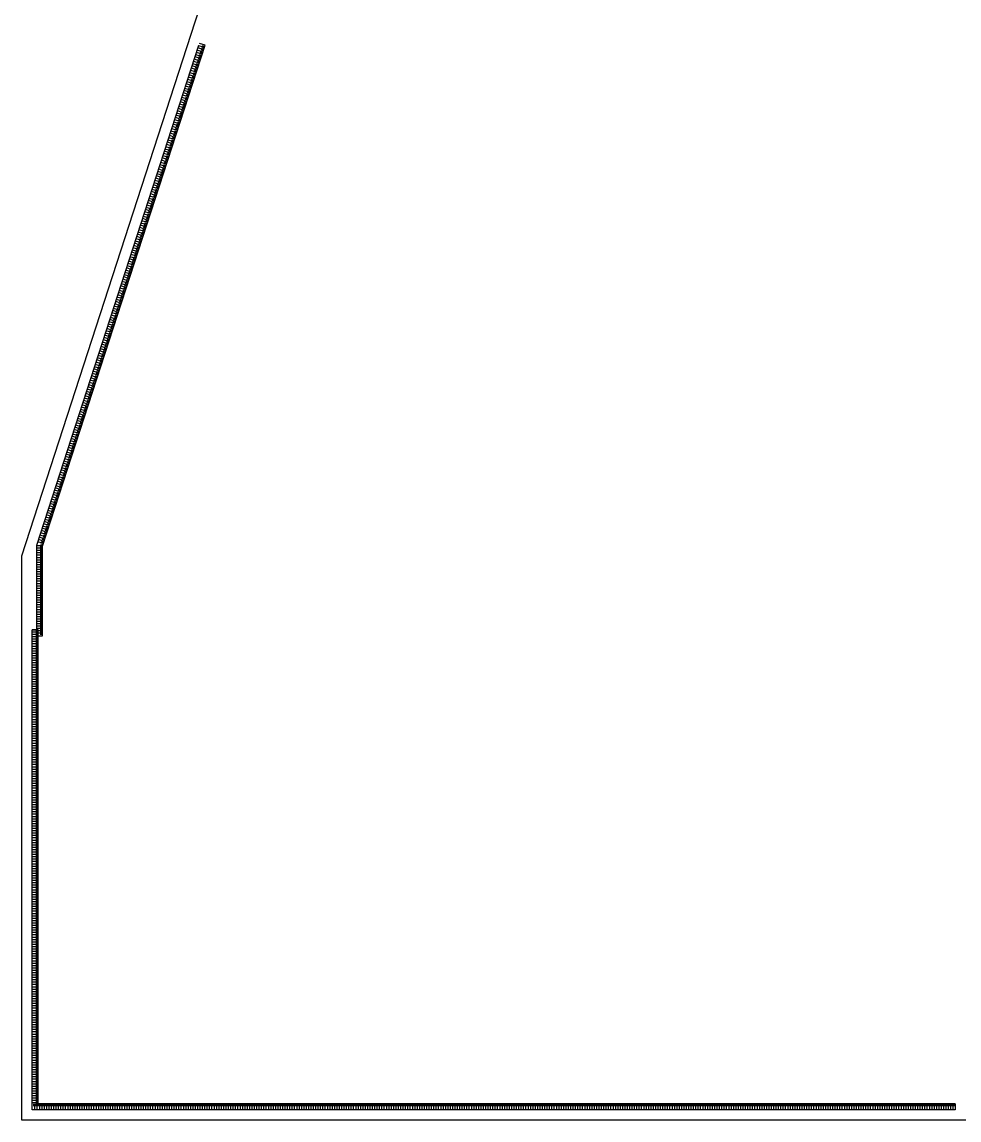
# Model space of a CAD drawing. Extents: x -1313754 to 847533, y 489853 to 941203.
# Drawn here: x -1313754 to -1281927, y 548220 to 585514 of the extents above; entities that cross this region are included whole.
import ezdxf

# ---------------------------------------------------------------- set-up
doc = ezdxf.new("R2010")
doc.units = 0
doc.header["$LTSCALE"] = 1000
doc.header["$MEASUREMENT"] = 0
doc.layers.get('Defpoints').update_dxf_attribs({"color": 210})
for name, color, linetype in [('99平面图例外参$0$A-HATCH-2', 251, 'Continuous'), ('A-LIN-V', 9, 'Continuous'), ('DIM_SYMB', 3, 'Continuous')]:
    doc.layers.add(name, color=color, linetype=linetype)

# ---------------------------------------------------------------- blocks, each defined once
blk = doc.blocks.new('234234werwer')
at = {"layer": 'Defpoints'}
blk.add_lwpolyline([(502400, -274600), (476900, -274600), (476900, -274050), (475400, -274050), (475400, -274600), (442800, -274600), (442800, -255437), (460333, -201400), (460333, -201400), (475400, -201400), (475400, -201950), (476900, -201950), (476900, -201400), (502400, -201400)], dxfattribs=at)
blk = doc.blocks.new('99平面图例外参$0$$LinePat$填挖边坡')
at = {"color": 0}
for p, q in [((0, 0), (0, -1500)), ((300, 0), (300, -600))]:
    blk.add_line(p, q, dxfattribs=at)
at = {"layer": 'Defpoints', "color": 0}
blk.add_point((600, 0), dxfattribs=at)
blk = doc.blocks.new('34242343243')
at = {"layer": 'A-LIN-V'}
for p, q in [((-313254, 567740), (-307745, 584720)), ((-313054, 567709), (-307535, 584720)), ((-313254, 564870), (-313254, 567740)), ((-313054, 564670), (-313054, 567709)), ((-313404, 548570), (-313404, 564870)), ((-313404, 564870), (-313204, 564870)), ((-313204, 548770), (-313204, 564870)), ((-313204, 564670), (-313054, 564670)), ((-282054, 548770), (-313204, 548770)), ((-282054, 548770), (-282054, 548570)), ((-282054, 548570), (-313404, 548570))]:
    blk.add_line(p, q, dxfattribs=at)
at = {"layer": '99平面图例外参$0$A-HATCH-2', "color": 203, "yscale": 0.1333333333333333, "zscale": 0.1333333333333333}
for p, xscale, rotation in [((-307535, 584720), 0.1335687905897206, 252.0237134181384), ((-307658, 584339), 0.1335687905897206, 252.0237134181384), ((-307634, 584415), 0.1335687905897206, 252.0237134181384), ((-307609, 584491), 0.1335687905897206, 252.0237134181384), ((-307584, 584568), 0.1335687905897206, 252.0237134181384), ((-307559, 584644), 0.1335687905897206, 252.0237134181384), ((-307757, 584034), 0.1335687905897206, 252.0237134181384), ((-307732, 584110), 0.1335687905897206, 252.0237134181384), ((-307708, 584186), 0.1335687905897206, 252.0237134181384), ((-307683, 584263), 0.1335687905897206, 252.0237134181384), ((-307881, 583653), 0.1335687905897206, 252.0237134181384), ((-307856, 583729), 0.1335687905897206, 252.0237134181384), ((-307831, 583805), 0.1335687905897206, 252.0237134181384), ((-307807, 583881), 0.1335687905897206, 252.0237134181384), ((-307782, 583958), 0.1335687905897206, 252.0237134181384), ((-308005, 583272), 0.1335687905897206, 252.0237134181384), ((-307980, 583348), 0.1335687905897206, 252.0237134181384), ((-307955, 583424), 0.1335687905897206, 252.0237134181384), ((-307930, 583500), 0.1335687905897206, 252.0237134181384), ((-307906, 583577), 0.1335687905897206, 252.0237134181384), ((-308128, 582891), 0.1335687905897206, 252.0237134181384), ((-308103, 582967), 0.1335687905897206, 252.0237134181384), ((-308079, 583043), 0.1335687905897206, 252.0237134181384), ((-308054, 583119), 0.1335687905897206, 252.0237134181384), ((-308029, 583195), 0.1335687905897206, 252.0237134181384), ((-308252, 582509), 0.1335687905897206, 252.0237134181384), ((-308227, 582586), 0.1335687905897206, 252.0237134181384), ((-308202, 582662), 0.1335687905897206, 252.0237134181384), ((-308178, 582738), 0.1335687905897206, 252.0237134181384), ((-308153, 582814), 0.1335687905897206, 252.0237134181384), ((-308376, 582128), 0.1335687905897206, 252.0237134181384), ((-308351, 582204), 0.1335687905897206, 252.0237134181384), ((-308326, 582281), 0.1335687905897206, 252.0237134181384), ((-308301, 582357), 0.1335687905897206, 252.0237134181384), ((-308277, 582433), 0.1335687905897206, 252.0237134181384), ((-308499, 581747), 0.1335687905897206, 252.0237134181384), ((-308474, 581823), 0.1335687905897206, 252.0237134181384), ((-308450, 581900), 0.1335687905897206, 252.0237134181384), ((-308425, 581976), 0.1335687905897206, 252.0237134181384), ((-308400, 582052), 0.1335687905897206, 252.0237134181384), ((-308623, 581366), 0.1335687905897206, 252.0237134181384), ((-308598, 581442), 0.1335687905897206, 252.0237134181384), ((-308573, 581518), 0.1335687905897206, 252.0237134181384), ((-308549, 581595), 0.1335687905897206, 252.0237134181384), ((-308524, 581671), 0.1335687905897206, 252.0237134181384), ((-308747, 580985), 0.1335687905897206, 252.0237134181384), ((-308722, 581061), 0.1335687905897206, 252.0237134181384), ((-308697, 581137), 0.1335687905897206, 252.0237134181384), ((-308672, 581213), 0.1335687905897206, 252.0237134181384), ((-308648, 581290), 0.1335687905897206, 252.0237134181384), ((-308870, 580604), 0.1335687905897206, 252.0237134181384), ((-308845, 580680), 0.1335687905897206, 252.0237134181384), ((-308821, 580756), 0.1335687905897206, 252.0237134181384), ((-308796, 580832), 0.1335687905897206, 252.0237134181384), ((-308771, 580909), 0.1335687905897206, 252.0237134181384), ((-308969, 580299), 0.1335687905897206, 252.0237134181384), ((-308944, 580375), 0.1335687905897206, 252.0237134181384), ((-308920, 580451), 0.1335687905897206, 252.0237134181384), ((-308895, 580527), 0.1335687905897206, 252.0237134181384), ((-309093, 579918), 0.1335687905897206, 252.0237134181384), ((-309068, 579994), 0.1335687905897206, 252.0237134181384), ((-309043, 580070), 0.1335687905897206, 252.0237134181384), ((-309019, 580146), 0.1335687905897206, 252.0237134181384), ((-308994, 580222), 0.1335687905897206, 252.0237134181384), ((-309216, 579536), 0.1335687905897206, 252.0237134181384), ((-309192, 579613), 0.1335687905897206, 252.0237134181384), ((-309167, 579689), 0.1335687905897206, 252.0237134181384), ((-309142, 579765), 0.1335687905897206, 252.0237134181384), ((-309118, 579841), 0.1335687905897206, 252.0237134181384), ((-309340, 579155), 0.1335687905897206, 252.0237134181384), ((-309315, 579232), 0.1335687905897206, 252.0237134181384), ((-309291, 579308), 0.1335687905897206, 252.0237134181384), ((-309266, 579384), 0.1335687905897206, 252.0237134181384), ((-309241, 579460), 0.1335687905897206, 252.0237134181384), ((-309464, 578774), 0.1335687905897206, 252.0237134181384), ((-309439, 578850), 0.1335687905897206, 252.0237134181384), ((-309414, 578927), 0.1335687905897206, 252.0237134181384), ((-309390, 579003), 0.1335687905897206, 252.0237134181384), ((-309365, 579079), 0.1335687905897206, 252.0237134181384), ((-309587, 578393), 0.1335687905897206, 252.0237134181384), ((-309563, 578469), 0.1335687905897206, 252.0237134181384), ((-309538, 578545), 0.1335687905897206, 252.0237134181384), ((-309513, 578622), 0.1335687905897206, 252.0237134181384), ((-309489, 578698), 0.1335687905897206, 252.0237134181384), ((-309711, 578012), 0.1335687905897206, 252.0237134181384), ((-309686, 578088), 0.1335687905897206, 252.0237134181384), ((-309662, 578164), 0.1335687905897206, 252.0237134181384), ((-309637, 578241), 0.1335687905897206, 252.0237134181384), ((-309612, 578317), 0.1335687905897206, 252.0237134181384), ((-309835, 577631), 0.1335687905897206, 252.0237134181384), ((-309810, 577707), 0.1335687905897206, 252.0237134181384), ((-309785, 577783), 0.1335687905897206, 252.0237134181384), ((-309761, 577859), 0.1335687905897206, 252.0237134181384), ((-309736, 577936), 0.1335687905897206, 252.0237134181384), ((-309959, 577250), 0.1335687905897206, 252.0237134181384), ((-309934, 577326), 0.1335687905897206, 252.0237134181384), ((-309909, 577402), 0.1335687905897206, 252.0237134181384), ((-309884, 577478), 0.1335687905897206, 252.0237134181384), ((-309860, 577554), 0.1335687905897206, 252.0237134181384), ((-310057, 576945), 0.1335687905897206, 252.0237134181384), ((-310033, 577021), 0.1335687905897206, 252.0237134181384), ((-310008, 577097), 0.1335687905897206, 252.0237134181384), ((-309983, 577173), 0.1335687905897206, 252.0237134181384), ((-310181, 576563), 0.1335687905897206, 252.0237134181384), ((-310156, 576640), 0.1335687905897206, 252.0237134181384), ((-310132, 576716), 0.1335687905897206, 252.0237134181384), ((-310107, 576792), 0.1335687905897206, 252.0237134181384), ((-310082, 576868), 0.1335687905897206, 252.0237134181384), ((-310305, 576182), 0.1335687905897206, 252.0237134181384), ((-310280, 576259), 0.1335687905897206, 252.0237134181384), ((-310255, 576335), 0.1335687905897206, 252.0237134181384), ((-310231, 576411), 0.1335687905897206, 252.0237134181384), ((-310206, 576487), 0.1335687905897206, 252.0237134181384), ((-310428, 575801), 0.1335687905897206, 252.0237134181384), ((-310404, 575877), 0.1335687905897206, 252.0237134181384), ((-310379, 575954), 0.1335687905897206, 252.0237134181384), ((-310354, 576030), 0.1335687905897206, 252.0237134181384), ((-310330, 576106), 0.1335687905897206, 252.0237134181384), ((-310552, 575420), 0.1335687905897206, 252.0237134181384), ((-310527, 575496), 0.1335687905897206, 252.0237134181384), ((-310503, 575573), 0.1335687905897206, 252.0237134181384), ((-310478, 575649), 0.1335687905897206, 252.0237134181384), ((-310453, 575725), 0.1335687905897206, 252.0237134181384), ((-310676, 575039), 0.1335687905897206, 252.0237134181384), ((-310651, 575115), 0.1335687905897206, 252.0237134181384), ((-310626, 575191), 0.1335687905897206, 252.0237134181384), ((-310602, 575268), 0.1335687905897206, 252.0237134181384), ((-310577, 575344), 0.1335687905897206, 252.0237134181384), ((-310799, 574658), 0.1335687905897206, 252.0237134181384), ((-310775, 574734), 0.1335687905897206, 252.0237134181384), ((-310750, 574810), 0.1335687905897206, 252.0237134181384), ((-310725, 574886), 0.1335687905897206, 252.0237134181384), ((-310701, 574963), 0.1335687905897206, 252.0237134181384), ((-310923, 574277), 0.1335687905897206, 252.0237134181384), ((-310898, 574353), 0.1335687905897206, 252.0237134181384), ((-310874, 574429), 0.1335687905897206, 252.0237134181384), ((-310849, 574505), 0.1335687905897206, 252.0237134181384), ((-310824, 574582), 0.1335687905897206, 252.0237134181384), ((-311047, 573895), 0.1335687905897206, 252.0237134181384), ((-311022, 573972), 0.1335687905897206, 252.0237134181384), ((-310997, 574048), 0.1335687905897206, 252.0237134181384), ((-310973, 574124), 0.1335687905897206, 252.0237134181384), ((-310948, 574200), 0.1335687905897206, 252.0237134181384), ((-311146, 573591), 0.1335687905897206, 252.0237134181384), ((-311121, 573667), 0.1335687905897206, 252.0237134181384), ((-311096, 573743), 0.1335687905897206, 252.0237134181384), ((-311072, 573819), 0.1335687905897206, 252.0237134181384), ((-311269, 573209), 0.1335687905897206, 252.0237134181384), ((-311245, 573286), 0.1335687905897206, 252.0237134181384), ((-311220, 573362), 0.1335687905897206, 252.0237134181384), ((-311195, 573438), 0.1335687905897206, 252.0237134181384), ((-311170, 573514), 0.1335687905897206, 252.0237134181384), ((-311393, 572828), 0.1335687905897206, 252.0237134181384), ((-311368, 572904), 0.1335687905897206, 252.0237134181384), ((-311344, 572981), 0.1335687905897206, 252.0237134181384), ((-311319, 573057), 0.1335687905897206, 252.0237134181384), ((-311294, 573133), 0.1335687905897206, 252.0237134181384), ((-311517, 572447), 0.1335687905897206, 252.0237134181384), ((-311492, 572523), 0.1335687905897206, 252.0237134181384), ((-311467, 572600), 0.1335687905897206, 252.0237134181384), ((-311443, 572676), 0.1335687905897206, 252.0237134181384), ((-311418, 572752), 0.1335687905897206, 252.0237134181384), ((-311640, 572066), 0.1335687905897206, 252.0237134181384), ((-311616, 572142), 0.1335687905897206, 252.0237134181384), ((-311591, 572218), 0.1335687905897206, 252.0237134181384), ((-311566, 572295), 0.1335687905897206, 252.0237134181384), ((-311541, 572371), 0.1335687905897206, 252.0237134181384), ((-311764, 571685), 0.1335687905897206, 252.0237134181384), ((-311739, 571761), 0.1335687905897206, 252.0237134181384), ((-311715, 571837), 0.1335687905897206, 252.0237134181384), ((-311690, 571914), 0.1335687905897206, 252.0237134181384), ((-311665, 571990), 0.1335687905897206, 252.0237134181384), ((-311888, 571304), 0.1335687905897206, 252.0237134181384), ((-311863, 571380), 0.1335687905897206, 252.0237134181384), ((-311838, 571456), 0.1335687905897206, 252.0237134181384), ((-311814, 571532), 0.1335687905897206, 252.0237134181384), ((-311789, 571609), 0.1335687905897206, 252.0237134181384), ((-312011, 570923), 0.1335687905897206, 252.0237134181384), ((-311987, 570999), 0.1335687905897206, 252.0237134181384), ((-311962, 571075), 0.1335687905897206, 252.0237134181384), ((-311937, 571151), 0.1335687905897206, 252.0237134181384), ((-311912, 571227), 0.1335687905897206, 252.0237134181384), ((-312135, 570541), 0.1335687905897206, 252.0237134181384), ((-312110, 570618), 0.1335687905897206, 252.0237134181384), ((-312086, 570694), 0.1335687905897206, 252.0237134181384), ((-312061, 570770), 0.1335687905897206, 252.0237134181384), ((-312036, 570846), 0.1335687905897206, 252.0237134181384), ((-312259, 570160), 0.1335687905897206, 252.0237134181384), ((-312234, 570236), 0.1335687905897206, 252.0237134181384), ((-312209, 570313), 0.1335687905897206, 252.0237134181384), ((-312185, 570389), 0.1335687905897206, 252.0237134181384), ((-312160, 570465), 0.1335687905897206, 252.0237134181384), ((-312358, 569855), 0.1335687905897206, 252.0237134181384), ((-312333, 569932), 0.1335687905897206, 252.0237134181384), ((-312308, 570008), 0.1335687905897206, 252.0237134181384), ((-312283, 570084), 0.1335687905897206, 252.0237134181384), ((-312481, 569474), 0.1335687905897206, 252.0237134181384), ((-312457, 569550), 0.1335687905897206, 252.0237134181384), ((-312432, 569627), 0.1335687905897206, 252.0237134181384), ((-312407, 569703), 0.1335687905897206, 252.0237134181384), ((-312382, 569779), 0.1335687905897206, 252.0237134181384), ((-312605, 569093), 0.1335687905897206, 252.0237134181384), ((-312580, 569169), 0.1335687905897206, 252.0237134181384), ((-312556, 569245), 0.1335687905897206, 252.0237134181384), ((-312531, 569322), 0.1335687905897206, 252.0237134181384), ((-312506, 569398), 0.1335687905897206, 252.0237134181384), ((-312729, 568712), 0.1335687905897206, 252.0237134181384), ((-312704, 568788), 0.1335687905897206, 252.0237134181384), ((-312679, 568864), 0.1335687905897206, 252.0237134181384), ((-312654, 568941), 0.1335687905897206, 252.0237134181384), ((-312630, 569017), 0.1335687905897206, 252.0237134181384), ((-312852, 568331), 0.1335687905897206, 252.0237134181384), ((-312828, 568407), 0.1335687905897206, 252.0237134181384), ((-312803, 568483), 0.1335687905897206, 252.0237134181384), ((-312778, 568559), 0.1335687905897206, 252.0237134181384), ((-312753, 568636), 0.1335687905897206, 252.0237134181384), ((-312976, 567950), 0.1335687905897206, 252.0237134181384), ((-312951, 568026), 0.1335687905897206, 252.0237134181384), ((-312927, 568102), 0.1335687905897206, 252.0237134181384), ((-312902, 568178), 0.1335687905897206, 252.0237134181384), ((-312877, 568255), 0.1335687905897206, 252.0237134181384), ((-313054, 567721), 0.1338116346845217, 270.0000000008209), ((-313054, 567641), 0.1338116346845217, 270.0000000008209), ((-313025, 567797), 0.1335687905897206, 252.0237134181384), ((-313001, 567873), 0.1335687905897206, 252.0237134181384), ((-313054, 567560), 0.1338116346845217, 270.0000000008209), ((-313054, 567480), 0.1338116346845217, 270.0000000008209), ((-313054, 567400), 0.1338116346845217, 270.0000000008209), ((-313054, 567319), 0.1338116346845217, 270.0000000008209), ((-313054, 567239), 0.1338116346845217, 270.0000000008209), ((-313054, 567159), 0.1338116346845217, 270.0000000008209), ((-313054, 567079), 0.1338116346845217, 270.0000000008209), ((-313054, 566998), 0.1338116346845217, 270.0000000008209), ((-313054, 566918), 0.1338116346845217, 270.0000000008209), ((-313054, 566838), 0.1338116346845217, 270.0000000008209), ((-313054, 566757), 0.1338116346845217, 270.0000000008209), ((-313054, 566677), 0.1338116346845217, 270.0000000008209), ((-313054, 566597), 0.1338116346845217, 270.0000000008209), ((-313054, 566517), 0.1338116346845217, 270.0000000008209), ((-313054, 566436), 0.1338116346845217, 270.0000000008209), ((-313054, 566356), 0.1338116346845217, 270.0000000008209), ((-313054, 566276), 0.1338116346845217, 270.0000000008209), ((-313054, 566195), 0.1338116346845217, 270.0000000008209), ((-313054, 566115), 0.1338116346845217, 270.0000000008209), ((-313054, 566035), 0.1338116346845217, 270.0000000008209), ((-313054, 565955), 0.1338116346845217, 270.0000000008209), ((-313054, 565874), 0.1338116346845217, 270.0000000008209), ((-313054, 565794), 0.1338116346845217, 270.0000000008209), ((-313054, 565714), 0.1338116346845217, 270.0000000008209), ((-313054, 565633), 0.1338116346845217, 270.0000000008209), ((-313054, 565553), 0.1338116346845217, 270.0000000008209), ((-313054, 565473), 0.1338116346845217, 270.0000000008209), ((-313054, 565393), 0.1338116346845217, 270.0000000008209), ((-313054, 565312), 0.1338116346845217, 270.0000000008209), ((-313054, 565232), 0.1338116346845217, 270.0000000008209), ((-313054, 565152), 0.1338116346845217, 270.0000000008209), ((-313054, 565071), 0.1338116346845217, 270.0000000008209), ((-313204, 564870), 0.1339141957003847, 270.0000000008202), ((-313204, 564790), 0.1339141957003847, 270.0000000008202), ((-313204, 564709), 0.1339141957003847, 270.0000000008202), ((-313204, 564629), 0.1339141957003847, 270.0000000008202), ((-313054, 564991), 0.1338116346845217, 270.0000000008209), ((-313054, 564911), 0.1338116346845217, 270.0000000008209), ((-313054, 564831), 0.1338116346845217, 270.0000000008209), ((-313054, 564750), 0.1338116346845217, 270.0000000008209), ((-313204, 564549), 0.1339141957003847, 270.0000000008202), ((-313204, 564468), 0.1339141957003847, 270.0000000008202), ((-313204, 564388), 0.1339141957003847, 270.0000000008202), ((-313204, 564308), 0.1339141957003847, 270.0000000008202), ((-313204, 564227), 0.1339141957003847, 270.0000000008202), ((-313204, 564147), 0.1339141957003847, 270.0000000008202), ((-313204, 564067), 0.1339141957003847, 270.0000000008202), ((-313204, 563986), 0.1339141957003847, 270.0000000008202), ((-313204, 563906), 0.1339141957003847, 270.0000000008202), ((-313204, 563825), 0.1339141957003847, 270.0000000008202), ((-313204, 563745), 0.1339141957003847, 270.0000000008202), ((-313204, 563665), 0.1339141957003847, 270.0000000008202), ((-313204, 563584), 0.1339141957003847, 270.0000000008202), ((-313204, 563504), 0.1339141957003847, 270.0000000008202), ((-313204, 563424), 0.1339141957003847, 270.0000000008202), ((-313204, 563343), 0.1339141957003847, 270.0000000008202), ((-313204, 563263), 0.1339141957003847, 270.0000000008202), ((-313204, 563183), 0.1339141957003847, 270.0000000008202), ((-313204, 563102), 0.1339141957003847, 270.0000000008202), ((-313204, 563022), 0.1339141957003847, 270.0000000008202), ((-313204, 562942), 0.1339141957003847, 270.0000000008202), ((-313204, 562861), 0.1339141957003847, 270.0000000008202), ((-313204, 562781), 0.1339141957003847, 270.0000000008202), ((-313204, 562701), 0.1339141957003847, 270.0000000008202), ((-313204, 562620), 0.1339141957003847, 270.0000000008202), ((-313204, 562540), 0.1339141957003847, 270.0000000008202), ((-313204, 562460), 0.1339141957003847, 270.0000000008202), ((-313204, 562379), 0.1339141957003847, 270.0000000008202), ((-313204, 562299), 0.1339141957003847, 270.0000000008202), ((-313204, 562218), 0.1339141957003847, 270.0000000008202), ((-313204, 562138), 0.1339141957003847, 270.0000000008202), ((-313204, 562058), 0.1339141957003847, 270.0000000008202), ((-313204, 561977), 0.1339141957003847, 270.0000000008202), ((-313204, 561897), 0.1339141957003847, 270.0000000008202), ((-313204, 561817), 0.1339141957003847, 270.0000000008202), ((-313204, 561736), 0.1339141957003847, 270.0000000008202), ((-313204, 561656), 0.1339141957003847, 270.0000000008202), ((-313204, 561576), 0.1339141957003847, 270.0000000008202), ((-313204, 561495), 0.1339141957003847, 270.0000000008202), ((-313204, 561415), 0.1339141957003847, 270.0000000008202), ((-313204, 561335), 0.1339141957003847, 270.0000000008202), ((-313204, 561254), 0.1339141957003847, 270.0000000008202), ((-313204, 561174), 0.1339141957003847, 270.0000000008202), ((-313204, 561094), 0.1339141957003847, 270.0000000008202), ((-313204, 561013), 0.1339141957003847, 270.0000000008202), ((-313204, 560933), 0.1339141957003847, 270.0000000008202), ((-313204, 560853), 0.1339141957003847, 270.0000000008202), ((-313204, 560772), 0.1339141957003847, 270.0000000008202), ((-313204, 560692), 0.1339141957003847, 270.0000000008202), ((-313204, 560612), 0.1339141957003847, 270.0000000008202), ((-313204, 560531), 0.1339141957003847, 270.0000000008202), ((-313204, 560451), 0.1339141957003847, 270.0000000008202), ((-313204, 560370), 0.1339141957003847, 270.0000000008202), ((-313204, 560290), 0.1339141957003847, 270.0000000008202), ((-313204, 560210), 0.1339141957003847, 270.0000000008202), ((-313204, 560129), 0.1339141957003847, 270.0000000008202), ((-313204, 560049), 0.1339141957003847, 270.0000000008202), ((-313204, 559969), 0.1339141957003847, 270.0000000008202), ((-313204, 559888), 0.1339141957003847, 270.0000000008202), ((-313204, 559808), 0.1339141957003847, 270.0000000008202), ((-313204, 559728), 0.1339141957003847, 270.0000000008202), ((-313204, 559647), 0.1339141957003847, 270.0000000008202), ((-313204, 559567), 0.1339141957003847, 270.0000000008202), ((-313204, 559487), 0.1339141957003847, 270.0000000008202), ((-313204, 559406), 0.1339141957003847, 270.0000000008202), ((-313204, 559326), 0.1339141957003847, 270.0000000008202), ((-313204, 559246), 0.1339141957003847, 270.0000000008202), ((-313204, 559165), 0.1339141957003847, 270.0000000008202), ((-313204, 559085), 0.1339141957003847, 270.0000000008202), ((-313204, 559005), 0.1339141957003847, 270.0000000008202), ((-313204, 558924), 0.1339141957003847, 270.0000000008202), ((-313204, 558844), 0.1339141957003847, 270.0000000008202), ((-313204, 558764), 0.1339141957003847, 270.0000000008202), ((-313204, 558683), 0.1339141957003847, 270.0000000008202), ((-313204, 558603), 0.1339141957003847, 270.0000000008202), ((-313204, 558522), 0.1339141957003847, 270.0000000008202), ((-313204, 558442), 0.1339141957003847, 270.0000000008202), ((-313204, 558362), 0.1339141957003847, 270.0000000008202), ((-313204, 558281), 0.1339141957003847, 270.0000000008202), ((-313204, 558201), 0.1339141957003847, 270.0000000008202), ((-313204, 558121), 0.1339141957003847, 270.0000000008202), ((-313204, 558040), 0.1339141957003847, 270.0000000008202), ((-313204, 557960), 0.1339141957003847, 270.0000000008202), ((-313204, 557880), 0.1339141957003847, 270.0000000008202), ((-313204, 557799), 0.1339141957003847, 270.0000000008202), ((-313204, 557719), 0.1339141957003847, 270.0000000008202), ((-313204, 557639), 0.1339141957003847, 270.0000000008202), ((-313204, 557558), 0.1339141957003847, 270.0000000008202), ((-313204, 557478), 0.1339141957003847, 270.0000000008202), ((-313204, 557398), 0.1339141957003847, 270.0000000008202), ((-313204, 557317), 0.1339141957003847, 270.0000000008202), ((-313204, 557237), 0.1339141957003847, 270.0000000008202), ((-313204, 557157), 0.1339141957003847, 270.0000000008202), ((-313204, 557076), 0.1339141957003847, 270.0000000008202), ((-313204, 556996), 0.1339141957003847, 270.0000000008202), ((-313204, 556915), 0.1339141957003847, 270.0000000008202), ((-313204, 556835), 0.1339141957003847, 270.0000000008202), ((-313204, 556755), 0.1339141957003847, 270.0000000008202), ((-313204, 556674), 0.1339141957003847, 270.0000000008202), ((-313204, 556594), 0.1339141957003847, 270.0000000008202), ((-313204, 556514), 0.1339141957003847, 270.0000000008202), ((-313204, 556433), 0.1339141957003847, 270.0000000008202), ((-313204, 556353), 0.1339141957003847, 270.0000000008202), ((-313204, 556273), 0.1339141957003847, 270.0000000008202), ((-313204, 556192), 0.1339141957003847, 270.0000000008202), ((-313204, 556112), 0.1339141957003847, 270.0000000008202), ((-313204, 556032), 0.1339141957003847, 270.0000000008202), ((-313204, 555951), 0.1339141957003847, 270.0000000008202), ((-313204, 555871), 0.1339141957003847, 270.0000000008202), ((-313204, 555791), 0.1339141957003847, 270.0000000008202), ((-313204, 555710), 0.1339141957003847, 270.0000000008202), ((-313204, 555630), 0.1339141957003847, 270.0000000008202), ((-313204, 555550), 0.1339141957003847, 270.0000000008202), ((-313204, 555469), 0.1339141957003847, 270.0000000008202), ((-313204, 555389), 0.1339141957003847, 270.0000000008202), ((-313204, 555309), 0.1339141957003847, 270.0000000008202), ((-313204, 555228), 0.1339141957003847, 270.0000000008202), ((-313204, 555148), 0.1339141957003847, 270.0000000008202), ((-313204, 555067), 0.1339141957003847, 270.0000000008202), ((-313204, 554987), 0.1339141957003847, 270.0000000008202), ((-313204, 554907), 0.1339141957003847, 270.0000000008202), ((-313204, 554826), 0.1339141957003847, 270.0000000008202), ((-313204, 554746), 0.1339141957003847, 270.0000000008202), ((-313204, 554666), 0.1339141957003847, 270.0000000008202), ((-313204, 554585), 0.1339141957003847, 270.0000000008202), ((-313204, 554505), 0.1339141957003847, 270.0000000008202), ((-313204, 554425), 0.1339141957003847, 270.0000000008202), ((-313204, 554344), 0.1339141957003847, 270.0000000008202), ((-313204, 554264), 0.1339141957003847, 270.0000000008202), ((-313204, 554184), 0.1339141957003847, 270.0000000008202), ((-313204, 554103), 0.1339141957003847, 270.0000000008202), ((-313204, 554023), 0.1339141957003847, 270.0000000008202), ((-313204, 553943), 0.1339141957003847, 270.0000000008202), ((-313204, 553862), 0.1339141957003847, 270.0000000008202), ((-313204, 553782), 0.1339141957003847, 270.0000000008202), ((-313204, 553702), 0.1339141957003847, 270.0000000008202), ((-313204, 553621), 0.1339141957003847, 270.0000000008202), ((-313204, 553541), 0.1339141957003847, 270.0000000008202), ((-313204, 553461), 0.1339141957003847, 270.0000000008202), ((-313204, 553380), 0.1339141957003847, 270.0000000008202), ((-313204, 553300), 0.1339141957003847, 270.0000000008202), ((-313204, 553219), 0.1339141957003847, 270.0000000008202), ((-313204, 553139), 0.1339141957003847, 270.0000000008202), ((-313204, 553059), 0.1339141957003847, 270.0000000008202), ((-313204, 552978), 0.1339141957003847, 270.0000000008202), ((-313204, 552898), 0.1339141957003847, 270.0000000008202), ((-313204, 552818), 0.1339141957003847, 270.0000000008202), ((-313204, 552737), 0.1339141957003847, 270.0000000008202), ((-313204, 552657), 0.1339141957003847, 270.0000000008202), ((-313204, 552577), 0.1339141957003847, 270.0000000008202), ((-313204, 552496), 0.1339141957003847, 270.0000000008202), ((-313204, 552416), 0.1339141957003847, 270.0000000008202), ((-313204, 552336), 0.1339141957003847, 270.0000000008202), ((-313204, 552255), 0.1339141957003847, 270.0000000008202), ((-313204, 552175), 0.1339141957003847, 270.0000000008202), ((-313204, 552095), 0.1339141957003847, 270.0000000008202), ((-313204, 552014), 0.1339141957003847, 270.0000000008202), ((-313204, 551934), 0.1339141957003847, 270.0000000008202), ((-313204, 551854), 0.1339141957003847, 270.0000000008202), ((-313204, 551773), 0.1339141957003847, 270.0000000008202), ((-313204, 551693), 0.1339141957003847, 270.0000000008202), ((-313204, 551612), 0.1339141957003847, 270.0000000008202), ((-313204, 551532), 0.1339141957003847, 270.0000000008202), ((-313204, 551452), 0.1339141957003847, 270.0000000008202), ((-313204, 551371), 0.1339141957003847, 270.0000000008202), ((-313204, 551291), 0.1339141957003847, 270.0000000008202), ((-313204, 551211), 0.1339141957003847, 270.0000000008202), ((-313204, 551130), 0.1339141957003847, 270.0000000008202), ((-313204, 551050), 0.1339141957003847, 270.0000000008202), ((-313204, 550970), 0.1339141957003847, 270.0000000008202), ((-313204, 550889), 0.1339141957003847, 270.0000000008202), ((-313204, 550809), 0.1339141957003847, 270.0000000008202), ((-313204, 550729), 0.1339141957003847, 270.0000000008202), ((-313204, 550648), 0.1339141957003847, 270.0000000008202), ((-313204, 550568), 0.1339141957003847, 270.0000000008202), ((-313204, 550488), 0.1339141957003847, 270.0000000008202), ((-313204, 550407), 0.1339141957003847, 270.0000000008202), ((-313204, 550327), 0.1339141957003847, 270.0000000008202), ((-313204, 550247), 0.1339141957003847, 270.0000000008202), ((-313204, 550166), 0.1339141957003847, 270.0000000008202), ((-313204, 550086), 0.1339141957003847, 270.0000000008202), ((-313204, 550006), 0.1339141957003847, 270.0000000008202), ((-313204, 549925), 0.1339141957003847, 270.0000000008202), ((-313204, 549845), 0.1339141957003847, 270.0000000008202), ((-313204, 549764), 0.1339141957003847, 270.0000000008202), ((-313204, 549684), 0.1339141957003847, 270.0000000008202), ((-313204, 549604), 0.1339141957003847, 270.0000000008202), ((-313204, 549523), 0.1339141957003847, 270.0000000008202), ((-313204, 549443), 0.1339141957003847, 270.0000000008202), ((-313204, 549363), 0.1339141957003847, 270.0000000008202), ((-313204, 549282), 0.1339141957003847, 270.0000000008202), ((-313204, 549202), 0.1339141957003847, 270.0000000008202), ((-313204, 549122), 0.1339141957003847, 270.0000000008202), ((-313204, 549041), 0.1339141957003847, 270.0000000008202), ((-313204, 548961), 0.1339141957003847, 270.0000000008202), ((-313204, 548881), 0.1339141957003847, 270.0000000008202), ((-313204, 548800), 0.1339141957003847, 270.0000000008202), ((-313324, 548770), -0.1336317125501513, 9.563677653405033e-10), ((-313244, 548770), -0.1336317125501513, 9.563677653405033e-10), ((-313164, 548770), -0.1336317125501513, 9.563677653405033e-10), ((-313083, 548770), -0.1336317125501513, 9.563677653405033e-10), ((-313003, 548770), -0.1336317125501513, 9.563677653405033e-10), ((-312923, 548770), -0.1336317125501513, 9.563677653405033e-10), ((-312843, 548770), -0.1336317125501513, 9.563677653405033e-10), ((-312763, 548770), -0.1336317125501513, 9.563677653405033e-10), ((-312683, 548770), -0.1336317125501513, 9.563677653405033e-10), ((-312602, 548770), -0.1336317125501513, 9.563677653405033e-10), ((-312522, 548770), -0.1336317125501513, 9.563677653405033e-10), ((-312442, 548770), -0.1336317125501513, 9.563677653405033e-10), ((-312362, 548770), -0.1336317125501513, 9.563677653405033e-10), ((-312282, 548770), -0.1336317125501513, 9.563677653405033e-10), ((-312201, 548770), -0.1336317125501513, 9.563677653405033e-10), ((-312121, 548770), -0.1336317125501513, 9.563677653405033e-10), ((-312041, 548770), -0.1336317125501513, 9.563677653405033e-10), ((-311961, 548770), -0.1336317125501513, 9.563677653405033e-10), ((-311881, 548770), -0.1336317125501513, 9.563677653405033e-10), ((-311801, 548770), -0.1336317125501513, 9.563677653405033e-10), ((-311720, 548770), -0.1336317125501513, 9.563677653405033e-10), ((-311640, 548770), -0.1336317125501513, 9.563677653405033e-10), ((-311560, 548770), -0.1336317125501513, 9.563677653405033e-10), ((-311480, 548770), -0.1336317125501513, 9.563677653405033e-10), ((-311400, 548770), -0.1336317125501513, 9.563677653405033e-10), ((-311320, 548770), -0.1336317125501513, 9.563677653405033e-10), ((-311239, 548770), -0.1336317125501513, 9.563677653405033e-10), ((-311159, 548770), -0.1336317125501513, 9.563677653405033e-10), ((-311079, 548770), -0.1336317125501513, 9.563677653405033e-10), ((-310999, 548770), -0.1336317125501513, 9.563677653405033e-10), ((-310919, 548770), -0.1336317125501513, 9.563677653405033e-10), ((-310838, 548770), -0.1336317125501513, 9.563677653405033e-10), ((-310758, 548770), -0.1336317125501513, 9.563677653405033e-10), ((-310678, 548770), -0.1336317125501513, 9.563677653405033e-10), ((-310598, 548770), -0.1336317125501513, 9.563677653405033e-10), ((-310518, 548770), -0.1336317125501513, 9.563677653405033e-10), ((-310438, 548770), -0.1336317125501513, 9.563677653405033e-10), ((-310357, 548770), -0.1336317125501513, 9.563677653405033e-10), ((-310277, 548770), -0.1336317125501513, 9.563677653405033e-10), ((-310197, 548770), -0.1336317125501513, 9.563677653405033e-10), ((-310117, 548770), -0.1336317125501513, 9.563677653405033e-10), ((-310037, 548770), -0.1336317125501513, 9.563677653405033e-10), ((-309956, 548770), -0.1336317125501513, 9.563677653405033e-10), ((-309876, 548770), -0.1336317125501513, 9.563677653405033e-10), ((-309796, 548770), -0.1336317125501513, 9.563677653405033e-10), ((-309716, 548770), -0.1336317125501513, 9.563677653405033e-10), ((-309636, 548770), -0.1336317125501513, 9.563677653405033e-10), ((-309556, 548770), -0.1336317125501513, 9.563677653405033e-10), ((-309475, 548770), -0.1336317125501513, 9.563677653405033e-10), ((-309395, 548770), -0.1336317125501513, 9.563677653405033e-10), ((-309315, 548770), -0.1336317125501513, 9.563677653405033e-10), ((-309235, 548770), -0.1336317125501513, 9.563677653405033e-10), ((-309155, 548770), -0.1336317125501513, 9.563677653405033e-10), ((-309075, 548770), -0.1336317125501513, 9.563677653405033e-10), ((-308994, 548770), -0.1336317125501513, 9.563677653405033e-10), ((-308914, 548770), -0.1336317125501513, 9.563677653405033e-10), ((-308834, 548770), -0.1336317125501513, 9.563677653405033e-10), ((-308754, 548770), -0.1336317125501513, 9.563677653405033e-10), ((-308674, 548770), -0.1336317125501513, 9.563677653405033e-10), ((-308593, 548770), -0.1336317125501513, 9.563677653405033e-10), ((-308513, 548770), -0.1336317125501513, 9.563677653405033e-10), ((-308433, 548770), -0.1336317125501513, 9.563677653405033e-10), ((-308353, 548770), -0.1336317125501513, 9.563677653405033e-10), ((-308273, 548770), -0.1336317125501513, 9.563677653405033e-10), ((-308193, 548770), -0.1336317125501513, 9.563677653405033e-10), ((-308112, 548770), -0.1336317125501513, 9.563677653405033e-10), ((-308032, 548770), -0.1336317125501513, 9.563677653405033e-10), ((-307952, 548770), -0.1336317125501513, 9.563677653405033e-10), ((-307872, 548770), -0.1336317125501513, 9.563677653405033e-10), ((-307792, 548770), -0.1336317125501513, 9.563677653405033e-10), ((-307711, 548770), -0.1336317125501513, 9.563677653405033e-10), ((-307631, 548770), -0.1336317125501513, 9.563677653405033e-10), ((-307551, 548770), -0.1336317125501513, 9.563677653405033e-10), ((-307471, 548770), -0.1336317125501513, 9.563677653405033e-10), ((-307391, 548770), -0.1336317125501513, 9.563677653405033e-10), ((-307311, 548770), -0.1336317125501513, 9.563677653405033e-10), ((-307230, 548770), -0.1336317125501513, 9.563677653405033e-10), ((-307150, 548770), -0.1336317125501513, 9.563677653405033e-10), ((-307070, 548770), -0.1336317125501513, 9.563677653405033e-10), ((-306990, 548770), -0.1336317125501513, 9.563677653405033e-10), ((-306910, 548770), -0.1336317125501513, 9.563677653405033e-10), ((-306830, 548770), -0.1336317125501513, 9.563677653405033e-10), ((-306749, 548770), -0.1336317125501513, 9.563677653405033e-10), ((-306669, 548770), -0.1336317125501513, 9.563677653405033e-10), ((-306589, 548770), -0.1336317125501513, 9.563677653405033e-10), ((-306509, 548770), -0.1336317125501513, 9.563677653405033e-10), ((-306429, 548770), -0.1336317125501513, 9.563677653405033e-10), ((-306348, 548770), -0.1336317125501513, 9.563677653405033e-10), ((-306268, 548770), -0.1336317125501513, 9.563677653405033e-10), ((-306188, 548770), -0.1336317125501513, 9.563677653405033e-10), ((-306108, 548770), -0.1336317125501513, 9.563677653405033e-10), ((-306028, 548770), -0.1336317125501513, 9.563677653405033e-10), ((-305948, 548770), -0.1336317125501513, 9.563677653405033e-10), ((-305867, 548770), -0.1336317125501513, 9.563677653405033e-10), ((-305787, 548770), -0.1336317125501513, 9.563677653405033e-10), ((-305707, 548770), -0.1336317125501513, 9.563677653405033e-10), ((-305627, 548770), -0.1336317125501513, 9.563677653405033e-10), ((-305547, 548770), -0.1336317125501513, 9.563677653405033e-10), ((-305466, 548770), -0.1336317125501513, 9.563677653405033e-10), ((-305386, 548770), -0.1336317125501513, 9.563677653405033e-10), ((-305306, 548770), -0.1336317125501513, 9.563677653405033e-10), ((-305226, 548770), -0.1336317125501513, 9.563677653405033e-10), ((-305146, 548770), -0.1336317125501513, 9.563677653405033e-10), ((-305066, 548770), -0.1336317125501513, 9.563677653405033e-10), ((-304985, 548770), -0.1336317125501513, 9.563677653405033e-10), ((-304905, 548770), -0.1336317125501513, 9.563677653405033e-10), ((-304825, 548770), -0.1336317125501513, 9.563677653405033e-10), ((-304745, 548770), -0.1336317125501513, 9.563677653405033e-10), ((-304665, 548770), -0.1336317125501513, 9.563677653405033e-10), ((-304584, 548770), -0.1336317125501513, 9.563677653405033e-10), ((-304504, 548770), -0.1336317125501513, 9.563677653405033e-10), ((-304424, 548770), -0.1336317125501513, 9.563677653405033e-10), ((-304344, 548770), -0.1336317125501513, 9.563677653405033e-10), ((-304264, 548770), -0.1336317125501513, 9.563677653405033e-10), ((-304184, 548770), -0.1336317125501513, 9.563677653405033e-10), ((-304103, 548770), -0.1336317125501513, 9.563677653405033e-10), ((-304023, 548770), -0.1336317125501513, 9.563677653405033e-10), ((-303943, 548770), -0.1336317125501513, 9.563677653405033e-10), ((-303863, 548770), -0.1336317125501513, 9.563677653405033e-10), ((-303783, 548770), -0.1336317125501513, 9.563677653405033e-10), ((-303703, 548770), -0.1336317125501513, 9.563677653405033e-10), ((-303622, 548770), -0.1336317125501513, 9.563677653405033e-10), ((-303542, 548770), -0.1336317125501513, 9.563677653405033e-10), ((-303462, 548770), -0.1336317125501513, 9.563677653405033e-10), ((-303382, 548770), -0.1336317125501513, 9.563677653405033e-10), ((-303302, 548770), -0.1336317125501513, 9.563677653405033e-10), ((-303221, 548770), -0.1336317125501513, 9.563677653405033e-10), ((-303141, 548770), -0.1336317125501513, 9.563677653405033e-10), ((-303061, 548770), -0.1336317125501513, 9.563677653405033e-10), ((-302981, 548770), -0.1336317125501513, 9.563677653405033e-10), ((-302901, 548770), -0.1336317125501513, 9.563677653405033e-10), ((-302821, 548770), -0.1336317125501513, 9.563677653405033e-10), ((-302740, 548770), -0.1336317125501513, 9.563677653405033e-10), ((-302660, 548770), -0.1336317125501513, 9.563677653405033e-10), ((-302580, 548770), -0.1336317125501513, 9.563677653405033e-10), ((-302500, 548770), -0.1336317125501513, 9.563677653405033e-10), ((-302420, 548770), -0.1336317125501513, 9.563677653405033e-10), ((-302339, 548770), -0.1336317125501513, 9.563677653405033e-10), ((-302259, 548770), -0.1336317125501513, 9.563677653405033e-10), ((-302179, 548770), -0.1336317125501513, 9.563677653405033e-10), ((-302099, 548770), -0.1336317125501513, 9.563677653405033e-10), ((-302019, 548770), -0.1336317125501513, 9.563677653405033e-10), ((-301939, 548770), -0.1336317125501513, 9.563677653405033e-10), ((-301858, 548770), -0.1336317125501513, 9.563677653405033e-10), ((-301778, 548770), -0.1336317125501513, 9.563677653405033e-10), ((-301698, 548770), -0.1336317125501513, 9.563677653405033e-10), ((-301618, 548770), -0.1336317125501513, 9.563677653405033e-10), ((-301538, 548770), -0.1336317125501513, 9.563677653405033e-10), ((-301458, 548770), -0.1336317125501513, 9.563677653405033e-10), ((-301377, 548770), -0.1336317125501513, 9.563677653405033e-10), ((-301297, 548770), -0.1336317125501513, 9.563677653405033e-10), ((-301217, 548770), -0.1336317125501513, 9.563677653405033e-10), ((-301137, 548770), -0.1336317125501513, 9.563677653405033e-10), ((-301057, 548770), -0.1336317125501513, 9.563677653405033e-10), ((-300976, 548770), -0.1336317125501513, 9.563677653405033e-10), ((-300896, 548770), -0.1336317125501513, 9.563677653405033e-10), ((-300816, 548770), -0.1336317125501513, 9.563677653405033e-10), ((-300736, 548770), -0.1336317125501513, 9.563677653405033e-10), ((-300656, 548770), -0.1336317125501513, 9.563677653405033e-10), ((-300576, 548770), -0.1336317125501513, 9.563677653405033e-10), ((-300495, 548770), -0.1336317125501513, 9.563677653405033e-10), ((-300415, 548770), -0.1336317125501513, 9.563677653405033e-10), ((-300335, 548770), -0.1336317125501513, 9.563677653405033e-10), ((-300255, 548770), -0.1336317125501513, 9.563677653405033e-10), ((-300175, 548770), -0.1336317125501513, 9.563677653405033e-10), ((-300094, 548770), -0.1336317125501513, 9.563677653405033e-10), ((-300014, 548770), -0.1336317125501513, 9.563677653405033e-10), ((-299934, 548770), -0.1336317125501513, 9.563677653405033e-10), ((-299854, 548770), -0.1336317125501513, 9.563677653405033e-10), ((-299774, 548770), -0.1336317125501513, 9.563677653405033e-10), ((-299694, 548770), -0.1336317125501513, 9.563677653405033e-10), ((-299613, 548770), -0.1336317125501513, 9.563677653405033e-10), ((-299533, 548770), -0.1336317125501513, 9.563677653405033e-10), ((-299453, 548770), -0.1336317125501513, 9.563677653405033e-10), ((-299373, 548770), -0.1336317125501513, 9.563677653405033e-10), ((-299293, 548770), -0.1336317125501513, 9.563677653405033e-10), ((-299212, 548770), -0.1336317125501513, 9.563677653405033e-10), ((-299132, 548770), -0.1336317125501513, 9.563677653405033e-10), ((-299052, 548770), -0.1336317125501513, 9.563677653405033e-10), ((-298972, 548770), -0.1336317125501513, 9.563677653405033e-10), ((-298892, 548770), -0.1336317125501513, 9.563677653405033e-10), ((-298812, 548770), -0.1336317125501513, 9.563677653405033e-10), ((-298731, 548770), -0.1336317125501513, 9.563677653405033e-10), ((-298651, 548770), -0.1336317125501513, 9.563677653405033e-10), ((-298571, 548770), -0.1336317125501513, 9.563677653405033e-10), ((-298491, 548770), -0.1336317125501513, 9.563677653405033e-10), ((-298411, 548770), -0.1336317125501513, 9.563677653405033e-10), ((-298331, 548770), -0.1336317125501513, 9.563677653405033e-10), ((-298250, 548770), -0.1336317125501513, 9.563677653405033e-10), ((-298170, 548770), -0.1336317125501513, 9.563677653405033e-10), ((-298090, 548770), -0.1336317125501513, 9.563677653405033e-10), ((-298010, 548770), -0.1336317125501513, 9.563677653405033e-10), ((-297930, 548770), -0.1336317125501513, 9.563677653405033e-10), ((-297849, 548770), -0.1336317125501513, 9.563677653405033e-10), ((-297769, 548770), -0.1336317125501513, 9.563677653405033e-10), ((-297689, 548770), -0.1336317125501513, 9.563677653405033e-10), ((-297609, 548770), -0.1336317125501513, 9.563677653405033e-10), ((-297529, 548770), -0.1336317125501513, 9.563677653405033e-10), ((-297449, 548770), -0.1336317125501513, 9.563677653405033e-10), ((-297368, 548770), -0.1336317125501513, 9.563677653405033e-10), ((-297288, 548770), -0.1336317125501513, 9.563677653405033e-10), ((-297208, 548770), -0.1336317125501513, 9.563677653405033e-10), ((-297128, 548770), -0.1336317125501513, 9.563677653405033e-10), ((-297048, 548770), -0.1336317125501513, 9.563677653405033e-10), ((-296967, 548770), -0.1336317125501513, 9.563677653405033e-10), ((-296887, 548770), -0.1336317125501513, 9.563677653405033e-10), ((-296807, 548770), -0.1336317125501513, 9.563677653405033e-10), ((-296727, 548770), -0.1336317125501513, 9.563677653405033e-10), ((-296647, 548770), -0.1336317125501513, 9.563677653405033e-10), ((-296567, 548770), -0.1336317125501513, 9.563677653405033e-10), ((-296486, 548770), -0.1336317125501513, 9.563677653405033e-10), ((-296406, 548770), -0.1336317125501513, 9.563677653405033e-10), ((-296326, 548770), -0.1336317125501513, 9.563677653405033e-10), ((-296246, 548770), -0.1336317125501513, 9.563677653405033e-10), ((-296166, 548770), -0.1336317125501513, 9.563677653405033e-10), ((-296086, 548770), -0.1336317125501513, 9.563677653405033e-10), ((-296005, 548770), -0.1336317125501513, 9.563677653405033e-10), ((-295925, 548770), -0.1336317125501513, 9.563677653405033e-10), ((-295845, 548770), -0.1336317125501513, 9.563677653405033e-10), ((-295765, 548770), -0.1336317125501513, 9.563677653405033e-10), ((-295685, 548770), -0.1336317125501513, 9.563677653405033e-10), ((-295604, 548770), -0.1336317125501513, 9.563677653405033e-10), ((-295524, 548770), -0.1336317125501513, 9.563677653405033e-10), ((-295444, 548770), -0.1336317125501513, 9.563677653405033e-10), ((-295364, 548770), -0.1336317125501513, 9.563677653405033e-10), ((-295284, 548770), -0.1336317125501513, 9.563677653405033e-10), ((-295204, 548770), -0.1336317125501513, 9.563677653405033e-10), ((-295123, 548770), -0.1336317125501513, 9.563677653405033e-10), ((-295043, 548770), -0.1336317125501513, 9.563677653405033e-10), ((-294963, 548770), -0.1336317125501513, 9.563677653405033e-10), ((-294883, 548770), -0.1336317125501513, 9.563677653405033e-10), ((-294803, 548770), -0.1336317125501513, 9.563677653405033e-10), ((-294722, 548770), -0.1336317125501513, 9.563677653405033e-10), ((-294642, 548770), -0.1336317125501513, 9.563677653405033e-10), ((-294562, 548770), -0.1336317125501513, 9.563677653405033e-10), ((-294482, 548770), -0.1336317125501513, 9.563677653405033e-10), ((-294402, 548770), -0.1336317125501513, 9.563677653405033e-10), ((-294322, 548770), -0.1336317125501513, 9.563677653405033e-10), ((-294241, 548770), -0.1336317125501513, 9.563677653405033e-10), ((-294161, 548770), -0.1336317125501513, 9.563677653405033e-10), ((-294081, 548770), -0.1336317125501513, 9.563677653405033e-10), ((-294001, 548770), -0.1336317125501513, 9.563677653405033e-10), ((-293921, 548770), -0.1336317125501513, 9.563677653405033e-10), ((-293841, 548770), -0.1336317125501513, 9.563677653405033e-10), ((-293760, 548770), -0.1336317125501513, 9.563677653405033e-10), ((-293680, 548770), -0.1336317125501513, 9.563677653405033e-10), ((-293600, 548770), -0.1336317125501513, 9.563677653405033e-10), ((-293520, 548770), -0.1336317125501513, 9.563677653405033e-10), ((-293440, 548770), -0.1336317125501513, 9.563677653405033e-10), ((-293359, 548770), -0.1336317125501513, 9.563677653405033e-10), ((-293279, 548770), -0.1336317125501513, 9.563677653405033e-10), ((-293199, 548770), -0.1336317125501513, 9.563677653405033e-10), ((-293119, 548770), -0.1336317125501513, 9.563677653405033e-10), ((-293039, 548770), -0.1336317125501513, 9.563677653405033e-10), ((-292959, 548770), -0.1336317125501513, 9.563677653405033e-10), ((-292878, 548770), -0.1336317125501513, 9.563677653405033e-10), ((-292798, 548770), -0.1336317125501513, 9.563677653405033e-10), ((-292718, 548770), -0.1336317125501513, 9.563677653405033e-10), ((-292638, 548770), -0.1336317125501513, 9.563677653405033e-10), ((-292558, 548770), -0.1336317125501513, 9.563677653405033e-10), ((-292477, 548770), -0.1336317125501513, 9.563677653405033e-10), ((-292397, 548770), -0.1336317125501513, 9.563677653405033e-10), ((-292317, 548770), -0.1336317125501513, 9.563677653405033e-10), ((-292237, 548770), -0.1336317125501513, 9.563677653405033e-10), ((-292157, 548770), -0.1336317125501513, 9.563677653405033e-10), ((-292077, 548770), -0.1336317125501513, 9.563677653405033e-10), ((-291996, 548770), -0.1336317125501513, 9.563677653405033e-10), ((-291916, 548770), -0.1336317125501513, 9.563677653405033e-10), ((-291836, 548770), -0.1336317125501513, 9.563677653405033e-10), ((-291756, 548770), -0.1336317125501513, 9.563677653405033e-10), ((-291676, 548770), -0.1336317125501513, 9.563677653405033e-10), ((-291595, 548770), -0.1336317125501513, 9.563677653405033e-10), ((-291515, 548770), -0.1336317125501513, 9.563677653405033e-10), ((-291435, 548770), -0.1336317125501513, 9.563677653405033e-10), ((-291355, 548770), -0.1336317125501513, 9.563677653405033e-10), ((-291275, 548770), -0.1336317125501513, 9.563677653405033e-10), ((-291195, 548770), -0.1336317125501513, 9.563677653405033e-10), ((-291114, 548770), -0.1336317125501513, 9.563677653405033e-10), ((-291034, 548770), -0.1336317125501513, 9.563677653405033e-10), ((-290954, 548770), -0.1336317125501513, 9.563677653405033e-10), ((-290874, 548770), -0.1336317125501513, 9.563677653405033e-10), ((-290794, 548770), -0.1336317125501513, 9.563677653405033e-10), ((-290714, 548770), -0.1336317125501513, 9.563677653405033e-10), ((-290633, 548770), -0.1336317125501513, 9.563677653405033e-10), ((-290553, 548770), -0.1336317125501513, 9.563677653405033e-10), ((-290473, 548770), -0.1336317125501513, 9.563677653405033e-10), ((-290393, 548770), -0.1336317125501513, 9.563677653405033e-10), ((-290313, 548770), -0.1336317125501513, 9.563677653405033e-10), ((-290232, 548770), -0.1336317125501513, 9.563677653405033e-10), ((-290152, 548770), -0.1336317125501513, 9.563677653405033e-10), ((-290072, 548770), -0.1336317125501513, 9.563677653405033e-10), ((-289992, 548770), -0.1336317125501513, 9.563677653405033e-10), ((-289912, 548770), -0.1336317125501513, 9.563677653405033e-10), ((-289832, 548770), -0.1336317125501513, 9.563677653405033e-10), ((-289751, 548770), -0.1336317125501513, 9.563677653405033e-10), ((-289671, 548770), -0.1336317125501513, 9.563677653405033e-10), ((-289591, 548770), -0.1336317125501513, 9.563677653405033e-10), ((-289511, 548770), -0.1336317125501513, 9.563677653405033e-10), ((-289431, 548770), -0.1336317125501513, 9.563677653405033e-10), ((-289350, 548770), -0.1336317125501513, 9.563677653405033e-10), ((-289270, 548770), -0.1336317125501513, 9.563677653405033e-10), ((-289190, 548770), -0.1336317125501513, 9.563677653405033e-10), ((-289110, 548770), -0.1336317125501513, 9.563677653405033e-10), ((-289030, 548770), -0.1336317125501513, 9.563677653405033e-10), ((-288950, 548770), -0.1336317125501513, 9.563677653405033e-10), ((-288869, 548770), -0.1336317125501513, 9.563677653405033e-10), ((-288789, 548770), -0.1336317125501513, 9.563677653405033e-10), ((-288709, 548770), -0.1336317125501513, 9.563677653405033e-10), ((-288629, 548770), -0.1336317125501513, 9.563677653405033e-10), ((-288549, 548770), -0.1336317125501513, 9.563677653405033e-10), ((-288469, 548770), -0.1336317125501513, 9.563677653405033e-10), ((-288388, 548770), -0.1336317125501513, 9.563677653405033e-10), ((-288308, 548770), -0.1336317125501513, 9.563677653405033e-10), ((-288228, 548770), -0.1336317125501513, 9.563677653405033e-10), ((-288148, 548770), -0.1336317125501513, 9.563677653405033e-10), ((-288068, 548770), -0.1336317125501513, 9.563677653405033e-10), ((-287987, 548770), -0.1336317125501513, 9.563677653405033e-10), ((-287907, 548770), -0.1336317125501513, 9.563677653405033e-10), ((-287827, 548770), -0.1336317125501513, 9.563677653405033e-10), ((-287747, 548770), -0.1336317125501513, 9.563677653405033e-10), ((-287667, 548770), -0.1336317125501513, 9.563677653405033e-10), ((-287587, 548770), -0.1336317125501513, 9.563677653405033e-10), ((-287506, 548770), -0.1336317125501513, 9.563677653405033e-10), ((-287426, 548770), -0.1336317125501513, 9.563677653405033e-10), ((-287346, 548770), -0.1336317125501513, 9.563677653405033e-10), ((-287266, 548770), -0.1336317125501513, 9.563677653405033e-10), ((-287186, 548770), -0.1336317125501513, 9.563677653405033e-10), ((-287105, 548770), -0.1336317125501513, 9.563677653405033e-10), ((-287025, 548770), -0.1336317125501513, 9.563677653405033e-10), ((-286945, 548770), -0.1336317125501513, 9.563677653405033e-10), ((-286865, 548770), -0.1336317125501513, 9.563677653405033e-10), ((-286785, 548770), -0.1336317125501513, 9.563677653405033e-10), ((-286705, 548770), -0.1336317125501513, 9.563677653405033e-10), ((-286624, 548770), -0.1336317125501513, 9.563677653405033e-10), ((-286544, 548770), -0.1336317125501513, 9.563677653405033e-10), ((-286464, 548770), -0.1336317125501513, 9.563677653405033e-10), ((-286384, 548770), -0.1336317125501513, 9.563677653405033e-10), ((-286304, 548770), -0.1336317125501513, 9.563677653405033e-10), ((-286223, 548770), -0.1336317125501513, 9.563677653405033e-10), ((-286143, 548770), -0.1336317125501513, 9.563677653405033e-10), ((-286063, 548770), -0.1336317125501513, 9.563677653405033e-10), ((-285983, 548770), -0.1336317125501513, 9.563677653405033e-10), ((-285903, 548770), -0.1336317125501513, 9.563677653405033e-10), ((-285823, 548770), -0.1336317125501513, 9.563677653405033e-10), ((-285742, 548770), -0.1336317125501513, 9.563677653405033e-10), ((-285662, 548770), -0.1336317125501513, 9.563677653405033e-10), ((-285582, 548770), -0.1336317125501513, 9.563677653405033e-10), ((-285502, 548770), -0.1336317125501513, 9.563677653405033e-10), ((-285422, 548770), -0.1336317125501513, 9.563677653405033e-10), ((-285342, 548770), -0.1336317125501513, 9.563677653405033e-10), ((-285261, 548770), -0.1336317125501513, 9.563677653405033e-10), ((-285181, 548770), -0.1336317125501513, 9.563677653405033e-10), ((-285101, 548770), -0.1336317125501513, 9.563677653405033e-10), ((-285021, 548770), -0.1336317125501513, 9.563677653405033e-10), ((-284941, 548770), -0.1336317125501513, 9.563677653405033e-10), ((-284860, 548770), -0.1336317125501513, 9.563677653405033e-10), ((-284780, 548770), -0.1336317125501513, 9.563677653405033e-10), ((-284700, 548770), -0.1336317125501513, 9.563677653405033e-10), ((-284620, 548770), -0.1336317125501513, 9.563677653405033e-10), ((-284540, 548770), -0.1336317125501513, 9.563677653405033e-10), ((-284460, 548770), -0.1336317125501513, 9.563677653405033e-10), ((-284379, 548770), -0.1336317125501513, 9.563677653405033e-10), ((-284299, 548770), -0.1336317125501513, 9.563677653405033e-10), ((-284219, 548770), -0.1336317125501513, 9.563677653405033e-10), ((-284139, 548770), -0.1336317125501513, 9.563677653405033e-10), ((-284059, 548770), -0.1336317125501513, 9.563677653405033e-10), ((-283978, 548770), -0.1336317125501513, 9.563677653405033e-10), ((-283898, 548770), -0.1336317125501513, 9.563677653405033e-10), ((-283818, 548770), -0.1336317125501513, 9.563677653405033e-10), ((-283738, 548770), -0.1336317125501513, 9.563677653405033e-10), ((-283658, 548770), -0.1336317125501513, 9.563677653405033e-10), ((-283578, 548770), -0.1336317125501513, 9.563677653405033e-10), ((-283497, 548770), -0.1336317125501513, 9.563677653405033e-10), ((-283417, 548770), -0.1336317125501513, 9.563677653405033e-10), ((-283337, 548770), -0.1336317125501513, 9.563677653405033e-10), ((-283257, 548770), -0.1336317125501513, 9.563677653405033e-10), ((-283177, 548770), -0.1336317125501513, 9.563677653405033e-10), ((-283097, 548770), -0.1336317125501513, 9.563677653405033e-10), ((-283016, 548770), -0.1336317125501513, 9.563677653405033e-10), ((-282936, 548770), -0.1336317125501513, 9.563677653405033e-10), ((-282856, 548770), -0.1336317125501513, 9.563677653405033e-10), ((-282776, 548770), -0.1336317125501513, 9.563677653405033e-10), ((-282696, 548770), -0.1336317125501513, 9.563677653405033e-10), ((-282615, 548770), -0.1336317125501513, 9.563677653405033e-10), ((-282535, 548770), -0.1336317125501513, 9.563677653405033e-10), ((-282455, 548770), -0.1336317125501513, 9.563677653405033e-10), ((-282375, 548770), -0.1336317125501513, 9.563677653405033e-10), ((-282295, 548770), -0.1336317125501513, 9.563677653405033e-10), ((-282215, 548770), -0.1336317125501513, 9.563677653405033e-10), ((-282134, 548770), -0.1336317125501513, 9.563677653405033e-10), ((-282054, 548770), -0.1336317125501513, 9.563677653405033e-10)]:
    blk.add_blockref('99平面图例外参$0$$LinePat$填挖边坡', p, dxfattribs=dict(at, xscale=xscale, rotation=rotation))

msp = doc.modelspace()

# ---------------------------------------------------------------- block references
msp.add_blockref('234234werwer', (-1756554.3, 822820))
at = {"layer": 'DIM_SYMB'}
msp.add_blockref('34242343243', (-1000000, 0), dxfattribs=at)

doc.saveas('drawing.dxf')
